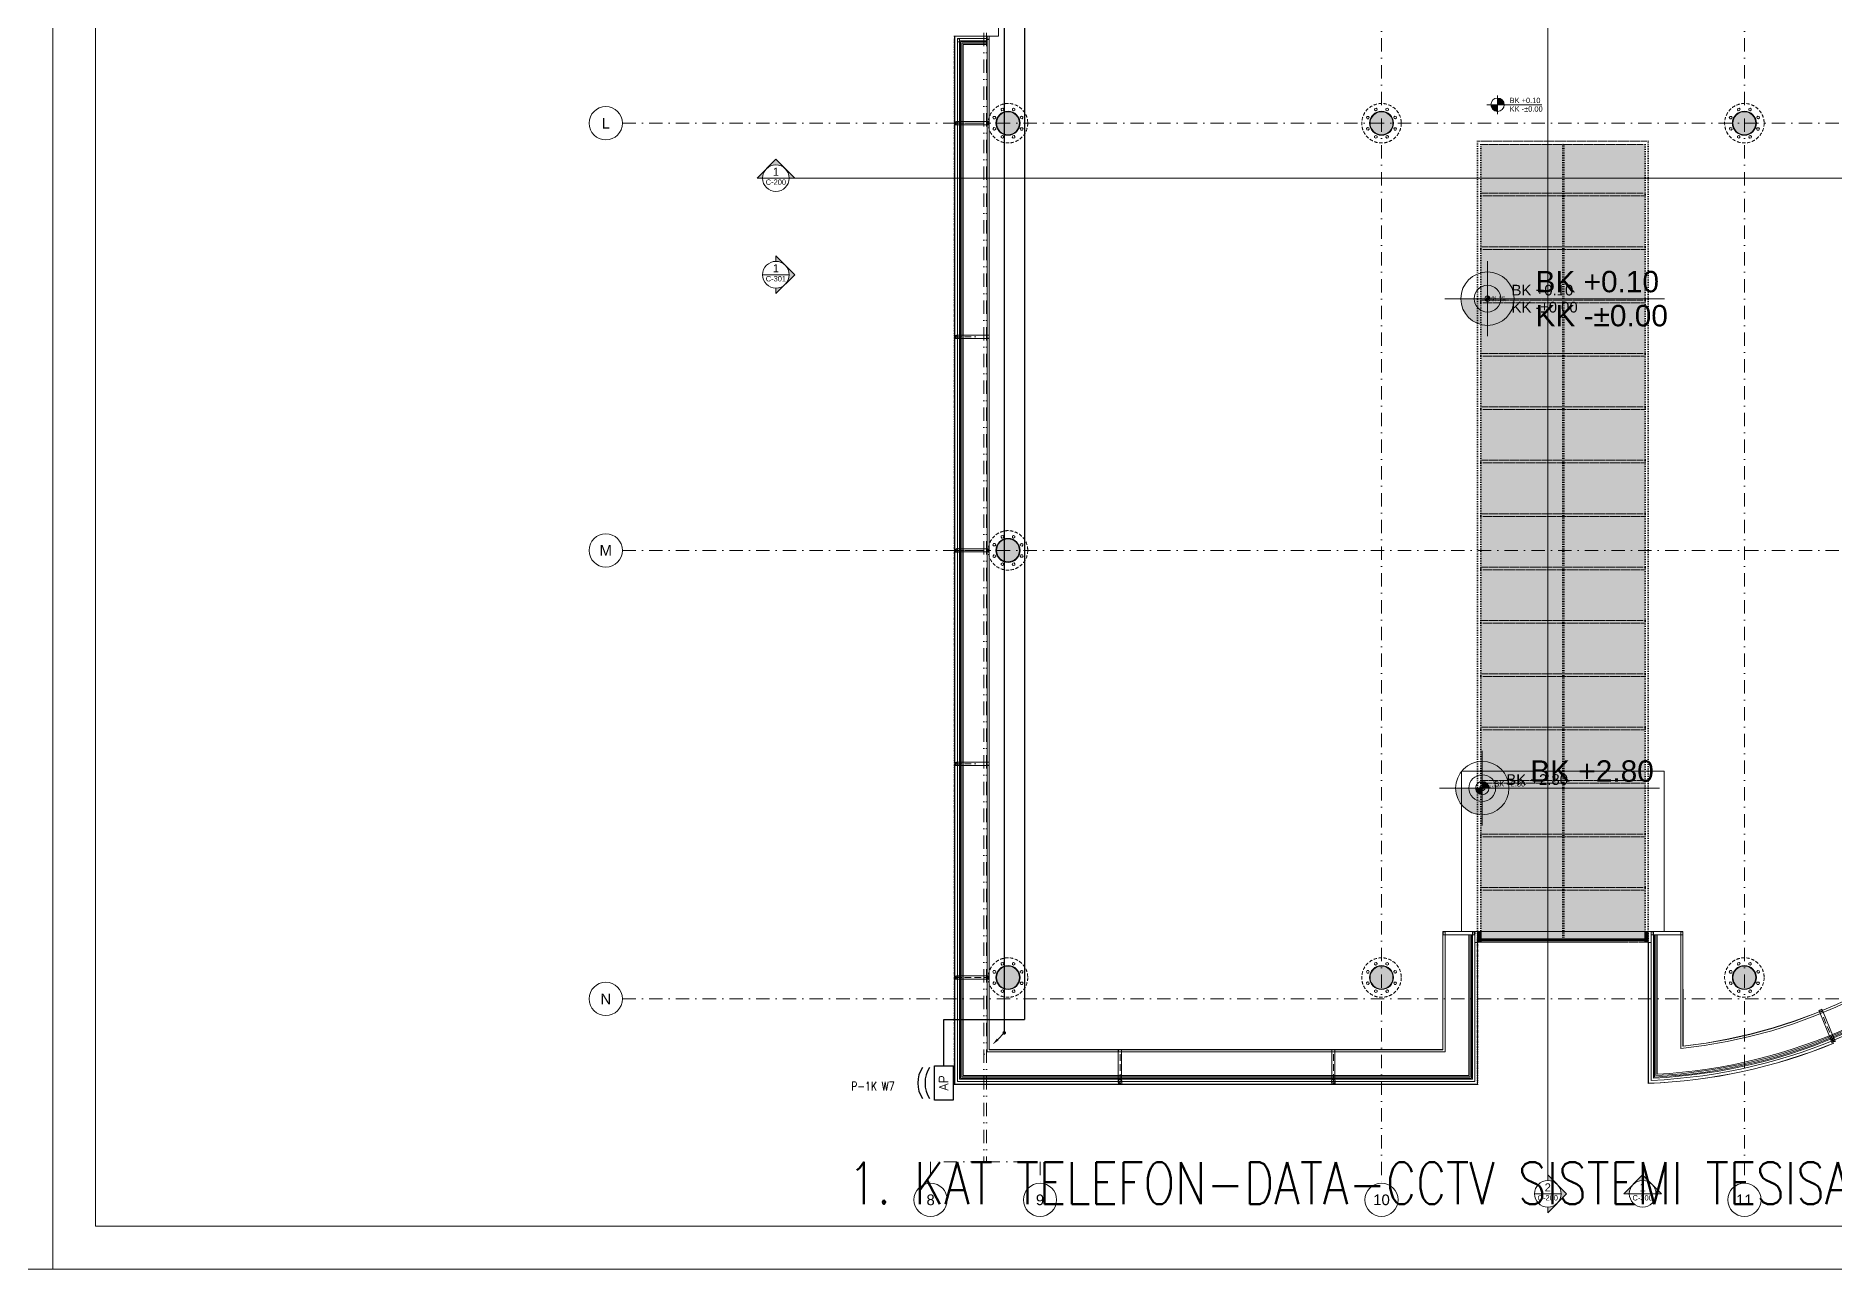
# Model space of a CAD drawing. Extents: x -9059 to 11889, y -1514 to 6575.
# Drawn here: x 5912 to 9282, y 0 to 2309 of the extents above; entities that cross this region are included whole.
import ezdxf
from ezdxf.enums import TextEntityAlignment as Align

# ---------------------------------------------------------------- set-up
doc = ezdxf.new("R2010")
doc.units = 0
doc.header["$LTSCALE"] = 25
doc.header["$MEASUREMENT"] = 0
for name, pattern in [('DASHDOT', [1, 0.5, -0.25, 0, -0.25]), ('DOT2', [0.125, 0, -0.125]), ('HIDDEN', [0.375, 0.25, -0.125])]:
    doc.linetypes.add(name, pattern=pattern)
doc.layers.get('0').update_dxf_attribs({"color": 9, "lineweight": 9})
for name, color, linetype, lineweight in [('03S', 255, 'Continuous', 9), ('06C', 9, 'Continuous', 9), ('06D', 9, 'Continuous', 9), ('09', 9, 'Continuous', 9), ('10', 9, 'Continuous', 9), ('12', 9, 'Continuous', 9), ('14', 9, 'Continuous', 9), ('15', 9, 'Continuous', 9), ('20', 9, 'DOT2', 9), ('21', 9, 'Continuous', 9), ('21 @ 1 (1)', 9, 'Continuous', 9), ('21 @ 10 (1)', 9, 'Continuous', 9), ('21 @ 10 (2)', 9, 'Continuous', 9), ('21 @ 2 (1)', 9, 'Continuous', 9), ('21 @ 20', 9, 'Continuous', 9), ('21 @ 5 (1)', 9, 'Continuous', 9), ('21 @ 5 (2)', 9, 'Continuous', 9), ('24', 9, 'DASHDOT', 9), ('30H-Mimari', 9, 'DOT2', 9), ('33', 9, 'BATTING', 9), ('40A', 9, 'Continuous', 9), ('DATA TAVAN', 160, 'Continuous', 30), ('E-HARİCİ ACCESS POINT (KABLOSUZ ERİŞİM İÇİN)', 4, 'Continuous', 30), ('E-YAZI', 7, 'Continuous', 30), ('E-YUKARIDAN GELEN HAT', 7, 'Continuous', 30)]:
    doc.layers.add(name, color=color, linetype=linetype, lineweight=lineweight)
doc.styles.add('$0$Arial', font='arial.ttf', dxfattribs={"height": 2.5})
doc.styles.add('$1$Arial', font='arial.ttf', dxfattribs={"height": 2.5})
doc.styles.add('Arial', font='arial.ttf', dxfattribs={"height": 2.5})
doc.styles.add('E-YAZI', font='txttw.shx')
doc.linetypes.add('BATTING', pattern='A,0.0001,-0.1,[134,ltypeshp.shx,S=0.1,R=0,X=-0.1,Y=0],-0.2,[134,ltypeshp.shx,S=0.1,R=180,X=0.1,Y=0],-0.1', length=0.4001)

# ---------------------------------------------------------------- blocks, each defined once
blk = doc.blocks.new('p-prs-kolon-02')
h = blk.add_hatch(color=255)
h.dxf.hatch_style = 1
edge = h.paths.add_edge_path()
edge.add_arc((0, 0), 22.5, 0, 360)
for radius in [22.5, 21.5]:
    blk.add_circle((0, 0), radius)
at = {"layer": '20', "linetype": 'HIDDEN'}
for points in [[(-28.2, 10.6), (-26.9, 12.9), (-24.3, 12.9), (-23, 10.6), (-24.3, 8.4), (-26.9, 8.4), (-28.2, 10.6)], [(-12.5, 27.5), (-9.9, 28.1), (-8.1, 26.3), (-8.8, 23.8), (-11.3, 23.1), (-13.1, 25), (-12.5, 27.5)], [(10.6, 28.2), (12.9, 26.9), (12.9, 24.3), (10.6, 23), (8.4, 24.3), (8.4, 26.9), (10.6, 28.2)], [(27.5, 12.5), (28.1, 9.9), (26.3, 8.1), (23.8, 8.8), (23.1, 11.3), (25, 13.1), (27.5, 12.5)], [(-27.5, -12.5), (-28.1, -9.9), (-26.3, -8.1), (-23.8, -8.8), (-23.1, -11.3), (-25, -13.1), (-27.5, -12.5)], [(-10.6, -28.2), (-12.9, -26.9), (-12.9, -24.3), (-10.6, -23), (-8.4, -24.3), (-8.4, -26.9), (-10.6, -28.2)], [(12.5, -27.5), (9.9, -28.1), (8.1, -26.3), (8.8, -23.8), (11.3, -23.1), (13.1, -25), (12.5, -27.5)], [(28.2, -10.6), (26.9, -12.9), (24.3, -12.9), (23, -10.6), (24.3, -8.4), (26.9, -8.4), (28.2, -10.6)]]:
    blk.add_lwpolyline(points, dxfattribs=at)
blk.add_circle((0, 0), 37, dxfattribs=at)
blk = doc.blocks.new('$0$0_aks')
at = {"linetype": 'Continuous'}
blk.add_circle((0, 0), 3.12, dxfattribs=at)
at = {"style": '$1$Arial'}
blk.add_attdef('AKS', text='', height=2.5, dxfattribs=at).set_placement((0, 0), align=Align.MIDDLE_CENTER)
blk = doc.blocks.new('$0$0_exteriorelevation2')
h = blk.add_hatch(color=256)
edge = h.paths.add_edge_path()
edge.add_arc((0, 0), 5, 45, 90)
edge.add_line((0, 5), (0, 7.07))
edge.add_line((0, 7.07), (3.54, 3.54))
edge = h.paths.add_edge_path()
edge.add_line((0, -5), (0, -7.07))
edge.add_line((0, -7.07), (3.54, -3.54))
edge.add_arc((0, 0), 5, 270, 315, ccw=False)
h.paths.add_polyline_path([(3.79, 3.28), (7.07, 0), (3.54, -3.54), (3.77, -3.29), (3.92, -3.11), (4.03, -2.96), (4.19, -2.73), (4.41, -2.36), (4.51, -2.15), (4.59, -1.99), (4.66, -1.81), (4.75, -1.55), (4.83, -1.3), (4.89, -1.03), (4.93, -0.84), (4.97, -0.5), (5, -0.18), (5, 0.07), (4.99, 0.36), (4.96, 0.6), (4.91, 0.94), (4.86, 1.16), (4.82, 1.32), (4.77, 1.51), (4.69, 1.75), (4.58, 2), (4.47, 2.25), (4.36, 2.45), (4.26, 2.62), (4.13, 2.82), (3.97, 3.03), (3.84, 3.2), (3.69, 3.37), (3.55, 3.52)])
for points in [[(0, -7.07), (7.07, 0), (0, 7.07), (0, 5)], [(0, -7.07), (7.07, 0), (0, 7.07), (0, 5)], [(-5, 0), (5, 0)], [(0, -5), (0, -7.07)], [(0, -5), (0, -7.07)]]:
    blk.add_lwpolyline(points)
blk.add_circle((0, 0), 5)
at = {"style": '$0$Arial'}
blk.add_attdef('KESITADI', text='', height=3, dxfattribs=at).set_placement((0, 0), align=Align.BOTTOM_CENTER)
blk.add_attdef('PAFTAADI', text='', height=2, dxfattribs=at).set_placement((0, -0.5), align=Align.TOP_CENTER)
blk = doc.blocks.new('0a_elevationtarget-p')
h = blk.add_hatch(color=256)
h.paths.add_polyline_path([(2.5, 0, 0.414214), (0, 2.5), (0, 0)])
h.paths.add_polyline_path([(0, 0), (-2.5, 0, 0.414214), (0, -2.5)])
blk.add_line((0, -3.5), (0, 3.5))
blk.add_lwpolyline([(16.6, 0), (-4, 0)])
blk.add_circle((0, 0), 2.5)
at = {"layer": '40A'}
blk.add_lwpolyline([(-2.5, 0), (2.5, 0)], dxfattribs=at)
at = {"style": 'Arial'}
blk.add_attdef('BITMISKOT', text='', height=2, dxfattribs=at).set_placement((4.5, 0), align=Align.BOTTOM_LEFT)
blk.add_attdef('KABAKOT', text='', height=2, dxfattribs=at).set_placement((4.5, -0.59), align=Align.TOP_LEFT)
blk = doc.blocks.new('*U1288')
at = {"layer": '21 @ 1 (1)'}
ref = blk.add_blockref('0a_elevationtarget-p', (8622.9, 900.7), dxfattribs=at)
ref.add_attrib('BITMISKOT', 'BK +2.80', dxfattribs={"layer": '0', "height": 2, "style": 'Arial'}).set_placement((8627.4, 900.7), align=Align.BOTTOM_LEFT)
at = {"layer": '21 @ 10 (1)'}
ref = blk.add_blockref('0a_elevationtarget-p', (8622.9, 900.7), dxfattribs=dict(at, xscale=10, yscale=10, zscale=10))
ref.add_attrib('BITMISKOT', 'BK +2.80', dxfattribs={"layer": '0', "height": 20, "style": 'Arial'}).set_placement((8667.9, 900.7), align=Align.BOTTOM_LEFT)
at = {"layer": '21 @ 10 (2)'}
ref = blk.add_blockref('0a_elevationtarget-p', (8622.9, 900.7), dxfattribs=dict(at, xscale=10, yscale=10, zscale=10))
ref.add_attrib('BITMISKOT', 'BK +2.80', dxfattribs={"layer": '0', "height": 20, "style": 'Arial'}).set_placement((8667.9, 900.7), align=Align.BOTTOM_LEFT)
at = {"layer": '21 @ 2 (1)'}
ref = blk.add_blockref('0a_elevationtarget-p', (8622.9, 900.7), dxfattribs=dict(at, xscale=2, yscale=2, zscale=2))
ref.add_attrib('BITMISKOT', 'BK +2.80', dxfattribs={"layer": '0', "height": 4, "style": 'Arial'}).set_placement((8631.9, 900.7), align=Align.BOTTOM_LEFT)
at = {"layer": '21 @ 20'}
ref = blk.add_blockref('0a_elevationtarget-p', (8622.9, 900.7), dxfattribs=dict(at, xscale=20, yscale=20, zscale=20))
ref.add_attrib('BITMISKOT', 'BK +2.80', dxfattribs={"layer": '0', "height": 40, "style": 'Arial'}).set_placement((8712.9, 900.7), align=Align.BOTTOM_LEFT)
at = {"layer": '21 @ 5 (1)'}
ref = blk.add_blockref('0a_elevationtarget-p', (8622.9, 900.7), dxfattribs=dict(at, xscale=5, yscale=5, zscale=5))
ref.add_attrib('BITMISKOT', 'BK +2.80', dxfattribs={"layer": '0', "height": 10, "style": 'Arial'}).set_placement((8645.4, 900.7), align=Align.BOTTOM_LEFT)
at = {"layer": '21 @ 5 (2)'}
ref = blk.add_blockref('0a_elevationtarget-p', (8622.9, 900.7), dxfattribs=dict(at, xscale=5, yscale=5, zscale=5))
ref.add_attrib('BITMISKOT', 'BK +2.80', dxfattribs={"layer": '0', "height": 10, "style": 'Arial'}).set_placement((8645.4, 900.7), align=Align.BOTTOM_LEFT)
blk = doc.blocks.new('p-dog-profil_kapali')
at = {"layer": '03S'}
h = blk.add_hatch(color=256, dxfattribs=at)
h.dxf.hatch_style = 1
h.paths.add_polyline_path([(-3.2, 0), (3.2, 0), (3.2, -13.5), (2.2, -13.5), (2.2, -10.5), (1.5, -10.5), (0.5, -11.5), (0.5, -13.5), (1, -13.5), (1, -14.5), (3, -14.5), (3, -16.5), (1, -16.5), (1, -18.5), (1.8, -18.5), (1.8, -17.5), (3.2, -17.5), (3.2, -20), (-3.2, -20), (-3.2, -17.5), (-1.8, -17.5), (-1.8, -18.5), (-1, -18.5), (-1, -16.5), (-3, -16.5), (-3, -14.5), (-1, -14.5), (-1, -13.5), (-0.5, -13.5), (-0.5, -11.5), (-1.5, -10.5), (-2.3, -10.5), (-2.3, -13.5), (-3.2, -13.5)])
for p in [(3, -15.2), (3, -15.8)]:
    blk.add_point(p)
at = {"layer": '10'}
for points in [[(3.2, -10.5), (-3.2, -10.5), (-3.2, 0), (3.2, 0)], [(3.2, -20), (-3.2, -20), (-3.2, -18.5), (3.2, -18.5)], [(-1, -13.5), (1, -13.5), (1, -18.5), (-1, -18.5)]]:
    blk.add_lwpolyline(points, close=True, dxfattribs=at)
for points in [[(-3.3, -10.5), (-2.3, -10.5), (-2.3, -13.5), (-3.2, -13.5)], [(-3.2, -8), (-3.2, -8), (-1.8, -8), (-1.8, -10.5)], [(-3.2, -10.5), (-3.2, -10.5), (3.2, -10.5)], [(-3.2, -13.5), (-3.2, -10.5)], [(-3.2, -18.5), (-3.2, -17.5), (-1.8, -17.5), (-1.8, -18.5)], [(-1, -14.5), (-1, -14.5), (-3, -14.5), (-3, -16.5), (-1, -16.5)], [(1.8, -10), (-1.8, -10)], [(-0.5, -17.5), (-0.5, -17.5), (-0.5, -11.5), (-1.5, -10.5), (-1.5, -10.5)], [(1, -18.5), (1, -17.5), (-1, -17.5), (-1, -18.5)], [(1.5, -10.5), (1.5, -10.5), (0.5, -11.5), (0.5, -17.5)], [(1, -14.5), (1, -14.5), (3, -14.5), (3, -16.5), (1, -16.5)], [(3.2, -8), (3.2, -8), (1.8, -8), (1.8, -10.5)], [(1.8, -18.5), (1.8, -17.5), (3.2, -17.5), (3.2, -18.5)], [(3.2, -10.5), (2.2, -10.5), (2.2, -13.5), (3.2, -13.5), (3.2, -10.5)]]:
    blk.add_lwpolyline(points, dxfattribs=at)
blk = doc.blocks.new('PR')
at = {"layer": '10'}
blk.add_hatch(color=256, dxfattribs=at).paths.add_polyline_path([(9909.7, 1968.8), (9910.1, 1968.8), (9910.1, 1971.3), (9909.7, 1971.3)])
at = {"layer": '06D'}
for points in [[(9905.6, 1973.4), (9854.3, 1973.4)], [(9905.6, 1967.4), (9854.3, 1967.4)]]:
    blk.add_lwpolyline(points, dxfattribs=at)
at = {"layer": '10'}
for points in [[(9854.3, 1973.4), (9850.3, 1973.4), (9850.3, 1967.4), (9854.3, 1967.4), (9854.3, 1973.4)], [(9854.3, 1973.4), (9850.3, 1973.4), (9850.3, 1967.4), (9854.3, 1967.4), (9854.3, 1973.4)], [(9909.6, 1973.4), (9905.6, 1973.4), (9905.6, 1967.4), (9909.6, 1967.4), (9909.6, 1973.4)], [(9909.6, 1973.4), (9905.6, 1973.4), (9905.6, 1967.4), (9909.6, 1967.4), (9909.6, 1973.4)], [(9907.8, 1967.1), (9909.8, 1967.1), (9909.8, 1973.6), (9911.7, 1973.6)], [(9911.7, 1967.1), (9909.8, 1967.1), (9909.8, 1973.6), (9907.8, 1973.6)], [(9913.9, 1973.3), (9910.2, 1973.3), (9910.2, 1967.4), (9913.9, 1967.4)], [(9913.9, 1967.4), (9910.2, 1967.4), (9910.2, 1973.3), (9913.9, 1973.3)], [(9914.9, 1974.7), (9914.9, 1971.3), (9912.3, 1971.3), (9912.3, 1971.1), (9915.1, 1971.1), (9915.1, 1974.7)], [(9915.1, 1965.8), (9915.1, 1969.7), (9912.3, 1969.7), (9912.3, 1969.5), (9914.9, 1969.5), (9914.9, 1965.8)]]:
    blk.add_lwpolyline(points, dxfattribs=at)
for points in [[(9854.1, 1973.2), (9850.5, 1973.2), (9850.5, 1967.6), (9854.1, 1967.6)], [(9854.1, 1973.2), (9850.5, 1973.2), (9850.5, 1967.6), (9854.1, 1967.6)], [(9909.4, 1973.2), (9905.8, 1973.2), (9905.8, 1967.6), (9909.4, 1967.6)], [(9909.4, 1973.2), (9905.8, 1973.2), (9905.8, 1967.6), (9909.4, 1967.6)], [(9909.7, 1968.8), (9910.1, 1968.8), (9910.1, 1971.3), (9909.7, 1971.3)]]:
    blk.add_lwpolyline(points, close=True, dxfattribs=at)
at = {"layer": '20', "linetype": 'HIDDEN', "ltscale": 2}
blk.add_lwpolyline([(9915.1, 1970.4), (9861.3, 1970.4)], dxfattribs=at)
blk = doc.blocks.new('0_exteriorelevation1')
h = blk.add_hatch(color=256)
h.paths.add_polyline_path([(7.07, 0), (0, 7.07), (-7.07, 0)])
h.paths.add_polyline_path([(5, 0, 1), (-5, 0)], flags=17)
blk.add_lwpolyline([(7.07, 0), (0, 7.07), (-7.07, 0), (7.07, 0)])
blk.add_lwpolyline([(7.07, 0), (0, 7.07), (-7.07, 0), (7.07, 0)])
blk.add_circle((0, 0), 5)
at = {"style": 'Arial'}
blk.add_attdef('KESITADI', text='', height=3, dxfattribs=at).set_placement((0, 0), align=Align.BOTTOM_CENTER)
blk.add_attdef('PAFTAADI', text='', height=2, dxfattribs=at).set_placement((0, -0.5), align=Align.TOP_CENTER)
blk = doc.blocks.new('0_exteriorelevation2')
h = blk.add_hatch(color=256)
edge = h.paths.add_edge_path()
edge.add_arc((0, 0), 5, 45, 90)
edge.add_line((0, 5), (0, 7.07))
edge.add_line((0, 7.07), (3.54, 3.54))
edge = h.paths.add_edge_path()
edge.add_line((0, -5), (0, -7.07))
edge.add_line((0, -7.07), (3.54, -3.54))
edge.add_arc((0, 0), 5, 270, 315, ccw=False)
h.paths.add_polyline_path([(3.79, 3.28), (7.07, 0), (3.54, -3.54), (3.77, -3.29), (3.92, -3.11), (4.03, -2.96), (4.19, -2.73), (4.41, -2.36), (4.51, -2.15), (4.59, -1.99), (4.66, -1.81), (4.75, -1.55), (4.83, -1.3), (4.89, -1.03), (4.93, -0.84), (4.97, -0.5), (5, -0.18), (5, 0.07), (4.99, 0.36), (4.96, 0.6), (4.91, 0.94), (4.86, 1.16), (4.82, 1.32), (4.77, 1.51), (4.69, 1.75), (4.58, 2), (4.47, 2.25), (4.36, 2.45), (4.26, 2.62), (4.13, 2.82), (3.97, 3.03), (3.84, 3.2), (3.69, 3.37), (3.55, 3.52)])
for points in [[(0, -7.07), (7.07, 0), (0, 7.07), (0, 5)], [(0, -7.07), (7.07, 0), (0, 7.07), (0, 5)], [(-5, 0), (5, 0)], [(0, -5), (0, -7.07)], [(0, -5), (0, -7.07)]]:
    blk.add_lwpolyline(points)
blk.add_circle((0, 0), 5)
at = {"style": 'Arial'}
blk.add_attdef('KESITADI', text='', height=3, dxfattribs=at).set_placement((0, 0), align=Align.BOTTOM_CENTER)
blk.add_attdef('PAFTAADI', text='', height=2, dxfattribs=at).set_placement((0, -0.5), align=Align.TOP_CENTER)
blk = doc.blocks.new('*U1290')
at = {"layer": '21 @ 1 (1)'}
blk.add_blockref('0a_elevationtarget-p', (8632.7, 1817.3), dxfattribs=at).add_auto_attribs({'BITMISKOT': 'BK +0.10', 'KABAKOT': 'KK -%%p0.00'})
at = {"layer": '21 @ 10 (1)', "xscale": 10, "yscale": 10, "zscale": 10}
blk.add_blockref('0a_elevationtarget-p', (8632.7, 1817.3), dxfattribs=at).add_auto_attribs({'BITMISKOT': 'BK +0.10', 'KABAKOT': 'KK -%%p0.00'})
at = {"layer": '21 @ 10 (2)', "xscale": 10, "yscale": 10, "zscale": 10}
blk.add_blockref('0a_elevationtarget-p', (8632.7, 1817.3), dxfattribs=at).add_auto_attribs({'BITMISKOT': 'BK +0.10', 'KABAKOT': 'KK -%%p0.00'})
at = {"layer": '21 @ 2 (1)', "xscale": 2, "yscale": 2, "zscale": 2}
blk.add_blockref('0a_elevationtarget-p', (8632.7, 1817.3), dxfattribs=at).add_auto_attribs({'BITMISKOT': 'BK +0.10', 'KABAKOT': 'KK -%%p0.00'})
at = {"layer": '21 @ 20', "xscale": 20, "yscale": 20, "zscale": 20}
blk.add_blockref('0a_elevationtarget-p', (8632.7, 1817.3), dxfattribs=at).add_auto_attribs({'BITMISKOT': 'BK +0.10', 'KABAKOT': 'KK -%%p0.00'})
at = {"layer": '21 @ 5 (1)', "xscale": 5, "yscale": 5, "zscale": 5}
blk.add_blockref('0a_elevationtarget-p', (8651.6, 2180.6), dxfattribs=at).add_auto_attribs({'BITMISKOT': 'BK +0.10', 'KABAKOT': 'KK -%%p0.00'})
at = {"layer": '21 @ 5 (2)', "xscale": 5, "yscale": 5, "zscale": 5}
blk.add_blockref('0a_elevationtarget-p', (8651.6, 2180.6), dxfattribs=at).add_auto_attribs({'BITMISKOT': 'BK +0.10', 'KABAKOT': 'KK -%%p0.00'})
blk = doc.blocks.new('0_buildingsection')
h = blk.add_hatch(color=256)
h.paths.add_polyline_path([(7.07, 0), (0, 7.07), (-7.07, 0)])
h.paths.add_polyline_path([(5, 0, 1), (-5, 0)], flags=16)
for points in [[(7.07, 0), (0, 7.07), (-7.07, 0), (25, 0)], [(7.07, 0), (0, 7.07), (-7.07, 0), (7.07, 0)]]:
    blk.add_lwpolyline(points)
blk.add_circle((0, 0), 5)
at = {"style": 'Arial'}
blk.add_attdef('KESITADI', text='', height=3, dxfattribs=at).set_placement((0, 0), align=Align.BOTTOM_CENTER)
blk.add_attdef('PAFTAADI', text='', height=2, dxfattribs=at).set_placement((0, -0.5), align=Align.TOP_CENTER)
blk = doc.blocks.new('p-cam ısıklık')
at = {"layer": '09'}
h = blk.add_hatch(dxfattribs=at)
h.set_pattern_fill('DOTS', color=256, scale=5)
h.set_pattern_definition([(0, (-3005.0576, -612.123), (3.96875, 7.9375), [0, -7.9375])])
h.paths.add_polyline_path([(-6, 6), (-6, 1494), (-314, 1494), (-314, 6)])
for points in [[(-320, 0), (-320, 1500), (0, 1500), (0, 0)], [(-314, 6), (-314, 1494), (-6, 1494), (-6, 6)], [(-6, 1397.5), (-314, 1397.5), (-314, 1402.5), (-6, 1402.5)], [(-6, 1297.5), (-314, 1297.5), (-314, 1302.5), (-6, 1302.5)], [(-6, 1197.5), (-314, 1197.5), (-314, 1202.5), (-6, 1202.5)], [(-6, 1097.5), (-314, 1097.5), (-314, 1102.5), (-6, 1102.5)], [(-6, 997.5), (-314, 997.5), (-314, 1002.5), (-6, 1002.5)], [(-6, 897.5), (-314, 897.5), (-314, 902.5), (-6, 902.5)], [(-6, 797.5), (-314, 797.5), (-314, 802.5), (-6, 802.5)], [(-6, 697.5), (-314, 697.5), (-314, 702.5), (-6, 702.5)], [(-6, 597.5), (-314, 597.5), (-314, 602.5), (-6, 602.5)], [(-6, 497.5), (-314, 497.5), (-314, 502.5), (-6, 502.5)], [(-6, 397.5), (-314, 397.5), (-314, 402.5), (-6, 402.5)], [(-6, 297.5), (-314, 297.5), (-314, 302.5), (-6, 302.5)], [(-6, 197.5), (-314, 197.5), (-314, 202.5), (-6, 202.5)], [(-6, 97.5), (-314, 97.5), (-314, 102.5), (-6, 102.5)]]:
    blk.add_lwpolyline(points, close=True)
for points in [[(-160.1, 6), (-160.3, 1498.5)], [(-158.1, 6), (-158.3, 1498.5)]]:
    blk.add_lwpolyline(points)
blk = doc.blocks.new('E-HARİCİ ACCESS POINT')
at = {"layer": 'E-HARİCİ ACCESS POINT (KABLOSUZ ERİŞİM İÇİN)', "ltscale": 2}
blk.add_lwpolyline([(35, 32.3), (35, -32.3), (0, -32.3), (0, 32.3)], close=True, dxfattribs=at)
at = {"layer": 'E-HARİCİ ACCESS POINT (KABLOSUZ ERİŞİM İÇİN)'}
for centre in [(-1.3, 0), (12.3, 0)]:
    blk.add_arc(centre, 53.8, 327.1828, 32.8172, dxfattribs=at)
at = {"layer": 'E-HARİCİ ACCESS POINT (KABLOSUZ ERİŞİM İÇİN)', "style": 'E-YAZI'}
blk.add_text('AP', height=17.28, rotation=270, dxfattribs=at).set_placement((9, 14.2))

msp = doc.modelspace()

# ---------------------------------------------------------------- hatches: boundary and pattern name
at = {"layer": '10'}
for points in [[(7639.46, 2144.27), (7639.01, 2144.27), (7639.01, 2146.79), (7639.46, 2146.79)], [(7639.46, 1744.27), (7639.01, 1744.27), (7639.01, 1746.79), (7639.46, 1746.79)], [(7639.46, 1346.79), (7639.01, 1346.79), (7639.01, 1344.27), (7639.46, 1344.27)], [(7639.46, 947.13), (7639.01, 947.13), (7639.01, 944.62), (7639.46, 944.62)], [(8608.84, 630.52), (8609.29, 630.52), (8609.29, 628.01), (8608.84, 628.01)], [(8933.85, 630.52), (8933.4, 630.52), (8933.4, 628.01), (8933.85, 628.01)], [(7639.46, 546.79), (7639.01, 546.79), (7639.01, 544.27), (7639.46, 544.27)], [(7945.41, 351.28), (7945.41, 350.82), (7942.9, 350.82), (7942.9, 351.28)], [(8345.41, 351.28), (8345.41, 350.82), (8342.9, 350.82), (8342.9, 351.28)]]:
    msp.add_hatch(color=256, dxfattribs=at).paths.add_polyline_path(points)

# ---------------------------------------------------------------- linework, layer by layer
msp.add_line((8934.06, 631.92), (8934.06, 632.12))
at = {"layer": '06C'}
msp.add_lwpolyline([(8927.56, 632.12), (8620.06, 632.12)], dxfattribs=at)
at = {"layer": '06D'}
for p, q in [((8933.87, 625.92), (8934.05, 625.92)), ((8994.85, 625.92), (8943.47, 625.92))]:
    msp.add_line(p, q, dxfattribs=at)
for points in [[(7639.47, 2142.87), (7639.47, 2304.37), (7694.86, 2304.37)], [(7643.26, 413.17), (7643.47, 2300.37), (7694.86, 2300.37)], [(7694.86, 2302.82), (7694.86, 406.67), (8553.59, 406.67), (8553.59, 625.92)], [(7698.86, 2149.95), (7698.86, 2309.12)], [(7698.86, 351.29), (7639.47, 351.29), (7639.47, 2148.87), (7694.86, 2148.87)], [(7643.47, 2148.87), (7694.86, 2148.87)], [(7643.47, 2142.87), (7694.86, 2142.87)], [(7698.86, 1778.93), (7698.86, 2148.87)], [(7698.86, 1305.52), (7698.86, 1778.93)], [(7643.47, 1748.87), (7694.86, 1748.87)], [(7643.47, 1742.87), (7694.86, 1742.87)], [(7643.47, 1348.87), (7694.86, 1348.87)], [(7643.47, 1342.87), (7694.86, 1342.87)], [(7643.47, 949.22), (7694.86, 949.22)], [(7643.47, 943.22), (7694.86, 943.22)], [(8964.06, 632.12), (8964.06, 932.12), (8584.06, 932.12), (8584.06, 632.12)], [(8608.64, 625.92), (8608.64, 351.29), (7639.47, 351.29), (7639.47, 409.17)], [(8608.83, 631.92), (8553.59, 631.92)], [(8604.83, 625.92), (8553.59, 625.92)], [(8608.83, 625.92), (8608.64, 625.92)], [(7643.47, 548.87), (7694.86, 548.87)], [(7643.47, 542.87), (7694.86, 542.87)], [(7939.73, 410.67), (7698.86, 410.67)], [(8166.2, 410.67), (7940.81, 410.67)], [(7940.81, 355.29), (7940.81, 406.67)], [(7946.81, 355.29), (7946.81, 406.67)], [(8520.61, 410.67), (8166.2, 410.67)], [(8340.81, 355.29), (8340.81, 406.67)], [(8346.81, 355.29), (8346.81, 406.67)]]:
    msp.add_lwpolyline(points, dxfattribs=at)
for points in [[(8939.47, 625.92), (8939.56, 353.25, 0.3865428), (9908.65, 1314.28)], [(8943.47, 625.92), (8943.55, 357.44, 0.3853043), (9904.64, 1314.3)], [(8994.85, 631.92), (8994.92, 412.85, 0.3688386), (9853.26, 1315.64, 0.3688386)]]:
    msp.add_lwpolyline(points, format="xyb", dxfattribs=at)
at = {"layer": '10', "linetype": 'Continuous'}
for p, q in [((7698.86, 2302.82), (7698.86, 410.67)), ((8934.06, 631.92), (8994.85, 631.92)), ((8939.47, 611.55), (8934.06, 611.55)), ((8939.47, 611.35), (8934.26, 611.35))]:
    msp.add_line(p, q, dxfattribs=at)
at = {"layer": '10'}
for p, q in [((7699.06, 2302.62), (7699.06, 410.87)), ((8933.85, 630.52), (8933.4, 630.52)), ((8933.4, 630.52), (8933.4, 628.01)), ((8933.4, 628.01), (8933.85, 628.01)), ((8933.85, 628.01), (8933.85, 630.52)), ((8934.06, 632.12), (8999.06, 632.12)), ((8934.06, 631.92), (8934.06, 625.92)), ((8943.47, 631.92), (8939.47, 631.92)), ((8943.27, 631.72), (8939.67, 631.72)), ((8939.67, 631.72), (8939.67, 626.12)), ((8939.67, 626.12), (8943.27, 626.12)), ((8943.27, 626.12), (8943.27, 631.72)), ((8998.85, 631.92), (8994.85, 631.92)), ((8994.85, 631.92), (8994.85, 625.92)), ((8994.85, 625.92), (8998.85, 625.92)), ((8998.65, 631.72), (8995.05, 631.72)), ((8995.05, 631.72), (8995.05, 626.12)), ((8995.05, 626.12), (8998.65, 626.12)), ((8998.65, 626.12), (8998.65, 631.72)), ((8998.85, 625.92), (8998.85, 631.92))]:
    msp.add_line(p, q, dxfattribs=at)
for points in [[(7636.81, 2146.48), (7634.26, 2146.48), (7634.26, 2155.93), (7634.26, 2308.92), (7694.06, 2308.92), (7694.06, 2309.12), (7634.06, 2309.12), (7634.06, 2155.93), (7634.06, 2146.28), (7636.81, 2146.28)], [(7639.67, 2304.17), (7643.27, 2304.17), (7643.27, 2298.57), (7639.67, 2298.57)], [(7695.06, 2308.92), (7698.66, 2308.92), (7698.66, 2303.02), (7695.06, 2303.02)], [(7636.81, 1746.48), (7634.26, 1746.48), (7634.26, 1755.93), (7634.26, 2144.66), (7636.81, 2144.66), (7636.81, 2144.86), (7634.06, 2144.86), (7634.06, 1755.93), (7634.06, 1746.28), (7636.81, 1746.28)], [(7639.46, 2144.27), (7639.01, 2144.27), (7639.01, 2146.79), (7639.46, 2146.79)], [(7639.67, 2148.67), (7643.27, 2148.67), (7643.27, 2143.07), (7639.67, 2143.07)], [(7639.67, 2148.67), (7643.27, 2148.67), (7643.27, 2143.07), (7639.67, 2143.07)], [(7695.06, 2148.67), (7698.66, 2148.67), (7698.66, 2143.07), (7695.06, 2143.07)], [(7695.06, 2148.67), (7698.66, 2148.67), (7698.66, 2143.07), (7695.06, 2143.07)], [(7636.81, 1347.13), (7634.26, 1347.13), (7634.26, 1292.93), (7634.26, 1744.66), (7636.81, 1744.66), (7636.81, 1744.86), (7634.06, 1744.86), (7634.06, 1292.93), (7634.06, 1346.93), (7636.81, 1346.93)], [(7639.46, 1744.27), (7639.01, 1744.27), (7639.01, 1746.79), (7639.46, 1746.79)], [(7639.67, 1748.67), (7643.27, 1748.67), (7643.27, 1743.07), (7639.67, 1743.07)], [(7695.06, 1748.67), (7698.66, 1748.67), (7698.66, 1743.07), (7695.06, 1743.07)], [(7639.67, 1348.67), (7643.27, 1348.67), (7643.27, 1343.07), (7639.67, 1343.07)], [(7695.06, 1348.67), (7698.66, 1348.67), (7698.66, 1343.07), (7695.06, 1343.07)], [(7636.81, 947.48), (7634.26, 947.48), (7634.26, 947.48), (7634.26, 1344.58), (7636.81, 1344.58), (7636.81, 1344.78), (7634.06, 1344.78), (7634.06, 947.28), (7634.06, 947.28), (7636.81, 947.28)], [(7639.46, 1346.79), (7639.01, 1346.79), (7639.01, 1344.27), (7639.46, 1344.27)], [(7636.81, 546.48), (7634.26, 546.48), (7634.26, 546.5), (7634.26, 944.92), (7636.81, 944.92), (7636.81, 945.12), (7634.06, 945.12), (7634.06, 546.5), (7634.06, 546.28), (7636.81, 546.28)], [(7639.46, 947.13), (7639.01, 947.13), (7639.01, 944.62), (7639.46, 944.62)], [(7639.67, 949.02), (7643.27, 949.02), (7643.27, 943.42), (7639.67, 943.42)], [(7695.06, 949.02), (7698.66, 949.02), (7698.66, 943.42), (7695.06, 943.42)], [(8553.39, 626.12), (8549.79, 626.12), (8549.79, 631.72), (8553.39, 631.72)], [(8608.63, 626.12), (8605.03, 626.12), (8605.03, 631.72), (8608.63, 631.72)], [(8608.84, 630.52), (8609.29, 630.52), (8609.29, 628.01), (8608.84, 628.01)], [(7639.46, 546.79), (7639.01, 546.79), (7639.01, 544.27), (7639.46, 544.27)], [(7639.67, 548.67), (7643.27, 548.67), (7643.27, 543.07), (7639.67, 543.07)], [(7695.06, 548.67), (7698.66, 548.67), (7698.66, 543.07), (7695.06, 543.07)], [(7941.01, 406.87), (7941.01, 410.47), (7946.61, 410.47), (7946.61, 406.87)], [(7941.01, 406.87), (7941.01, 410.47), (7946.61, 410.47), (7946.61, 406.87)], [(8341.01, 406.87), (8341.01, 410.47), (8346.61, 410.47), (8346.61, 406.87)], [(7943.2, 348.63), (7943.2, 346.07), (7943.2, 346.07), (7634.26, 346.07), (7634.26, 346.07), (7634.06, 346.07), (7634.06, 345.87), (7943.4, 345.87), (7943.4, 345.87), (7943.4, 348.63)], [(7941.01, 351.49), (7941.01, 355.09), (7946.61, 355.09), (7946.61, 351.49)], [(7941.01, 351.49), (7941.01, 355.09), (7946.61, 355.09), (7946.61, 351.49)], [(7945.41, 351.28), (7945.41, 350.82), (7942.9, 350.82), (7942.9, 351.28)], [(8343.2, 348.63), (8343.2, 346.07), (8333.75, 346.07), (7945.02, 346.07), (7945.02, 348.63), (7944.82, 348.63), (7944.82, 345.87), (8333.75, 345.87), (8343.4, 345.87), (8343.4, 348.63)], [(8341.01, 351.49), (8341.01, 355.09), (8346.61, 355.09), (8346.61, 351.49)], [(8345.41, 351.28), (8345.41, 350.82), (8342.9, 350.82), (8342.9, 351.28)]]:
    msp.add_lwpolyline(points, close=True, dxfattribs=at)
for points in [[(7639.47, 2304.37), (7643.47, 2304.37), (7643.47, 2298.37), (7639.47, 2298.37), (7639.47, 2304.37)], [(7694.86, 2309.12), (7698.86, 2309.12), (7698.86, 2302.82), (7694.86, 2302.82), (7694.86, 2309.12)], [(7635.23, 2148.46), (7638.9, 2148.46), (7638.9, 2142.6), (7635.23, 2142.6)], [(7635.23, 2142.6), (7638.9, 2142.6), (7638.9, 2148.46), (7635.23, 2148.46)], [(7641.3, 2142.6), (7639.36, 2142.6), (7639.36, 2149.15), (7637.46, 2149.15)], [(7637.46, 2142.6), (7639.36, 2142.6), (7639.36, 2149.15), (7641.3, 2149.15)], [(7639.47, 2148.87), (7643.47, 2148.87), (7643.47, 2142.87), (7639.47, 2142.87), (7639.47, 2148.87)], [(7639.47, 2148.87), (7643.47, 2148.87), (7643.47, 2142.87), (7639.47, 2142.87), (7639.47, 2148.87)], [(7694.86, 2148.87), (7698.86, 2148.87), (7698.86, 2142.87), (7694.86, 2142.87), (7694.86, 2148.87)], [(7694.86, 2148.87), (7698.86, 2148.87), (7698.86, 2142.87), (7694.86, 2142.87), (7694.86, 2148.87)], [(7635.23, 1748.46), (7638.9, 1748.46), (7638.9, 1742.6), (7635.23, 1742.6)], [(7635.23, 1742.6), (7638.9, 1742.6), (7638.9, 1748.46), (7635.23, 1748.46)], [(7641.3, 1742.6), (7639.36, 1742.6), (7639.36, 1749.15), (7637.46, 1749.15)], [(7637.46, 1742.6), (7639.36, 1742.6), (7639.36, 1749.15), (7641.3, 1749.15)], [(7639.47, 1748.87), (7643.47, 1748.87), (7643.47, 1742.87), (7639.47, 1742.87), (7639.47, 1748.87)], [(7694.86, 1748.87), (7698.86, 1748.87), (7698.86, 1742.87), (7694.86, 1742.87), (7694.86, 1748.87)], [(7635.23, 1342.6), (7638.9, 1342.6), (7638.9, 1348.46), (7635.23, 1348.46)], [(7635.23, 1348.46), (7638.9, 1348.46), (7638.9, 1342.6), (7635.23, 1342.6)], [(7641.3, 1342.6), (7639.36, 1342.6), (7639.36, 1349.15), (7637.46, 1349.15)], [(7637.46, 1342.6), (7639.36, 1342.6), (7639.36, 1349.15), (7641.3, 1349.15)], [(7639.47, 1348.87), (7643.47, 1348.87), (7643.47, 1342.87), (7639.47, 1342.87), (7639.47, 1348.87)], [(7694.86, 1348.87), (7698.86, 1348.87), (7698.86, 1342.87), (7694.86, 1342.87), (7694.86, 1348.87)], [(7635.23, 942.94), (7638.9, 942.94), (7638.9, 948.8), (7635.23, 948.8)], [(7635.23, 948.8), (7638.9, 948.8), (7638.9, 942.94), (7635.23, 942.94)], [(7641.3, 942.94), (7639.36, 942.94), (7639.36, 949.49), (7637.46, 949.49)], [(7637.46, 942.94), (7639.36, 942.94), (7639.36, 949.49), (7641.3, 949.49)], [(7639.47, 949.22), (7643.47, 949.22), (7643.47, 943.22), (7639.47, 943.22), (7639.47, 949.22)], [(7694.86, 949.22), (7698.86, 949.22), (7698.86, 943.22), (7694.86, 943.22), (7694.86, 949.22)], [(8614.06, 632.12), (8549.06, 632.12), (8549.06, 410.87)], [(8549.26, 410.67), (8549.26, 631.92), (8614.06, 631.92)], [(8553.59, 625.92), (8549.59, 625.92), (8549.59, 631.92), (8553.59, 631.92), (8553.59, 625.92)], [(8573.47, 346.07), (8613.86, 346.07), (8613.86, 364.77), (8613.86, 611.35), (8608.64, 611.35), (8608.64, 611.55), (8614.06, 611.55), (8614.06, 364.77), (8614.06, 345.87), (8573.27, 345.87)], [(8608.83, 625.92), (8604.83, 625.92), (8604.83, 631.92), (8608.83, 631.92), (8608.83, 625.92)], [(8943.47, 631.92), (8943.47, 625.92), (8939.47, 625.92), (8939.47, 631.92)], [(7674.65, 346.07), (7634.26, 346.07), (7634.26, 364.77), (7634.26, 544.85), (7636.81, 544.85), (7636.81, 545.05), (7634.06, 545.05), (7634.06, 364.77), (7634.06, 345.87), (7674.85, 345.87)], [(7635.23, 542.6), (7638.9, 542.6), (7638.9, 548.46), (7635.23, 548.46)], [(7635.23, 548.46), (7638.9, 548.46), (7638.9, 542.6), (7635.23, 542.6)], [(7641.3, 542.6), (7639.36, 542.6), (7639.36, 549.15), (7637.46, 549.15)], [(7637.46, 542.6), (7639.36, 542.6), (7639.36, 549.15), (7641.3, 549.15)], [(7639.47, 548.87), (7643.47, 548.87), (7643.47, 542.87), (7639.47, 542.87), (7639.47, 548.87)], [(7694.86, 548.87), (7698.86, 548.87), (7698.86, 542.87), (7694.86, 542.87), (7694.86, 548.87)], [(8549.26, 410.67), (7698.86, 410.67)], [(7699.06, 410.87), (8549.06, 410.87)], [(7940.81, 406.67), (7940.81, 410.67), (7946.81, 410.67), (7946.81, 406.67), (7940.81, 406.67)], [(7940.81, 406.67), (7940.81, 410.67), (7946.81, 410.67), (7946.81, 406.67), (7940.81, 406.67)], [(8340.81, 406.67), (8340.81, 410.67), (8346.81, 410.67), (8346.81, 406.67), (8340.81, 406.67)], [(7947.08, 353.11), (7947.08, 351.18), (7940.53, 351.18), (7940.53, 349.27)], [(7947.08, 349.27), (7947.08, 351.18), (7940.53, 351.18), (7940.53, 353.11)], [(7940.81, 351.29), (7940.81, 355.29), (7946.81, 355.29), (7946.81, 351.29), (7940.81, 351.29)], [(7940.81, 351.29), (7940.81, 355.29), (7946.81, 355.29), (7946.81, 351.29), (7940.81, 351.29)], [(7941.22, 347.05), (7941.22, 350.71), (7947.08, 350.71), (7947.08, 347.05)], [(7947.08, 347.05), (7947.08, 350.71), (7941.22, 350.71), (7941.22, 347.05)], [(8347.08, 353.11), (8347.08, 351.18), (8340.53, 351.18), (8340.53, 349.27)], [(8347.08, 349.27), (8347.08, 351.18), (8340.53, 351.18), (8340.53, 353.11)], [(8340.81, 351.29), (8340.81, 355.29), (8346.81, 355.29), (8346.81, 351.29), (8340.81, 351.29)], [(8341.22, 347.05), (8341.22, 350.71), (8347.08, 350.71), (8347.08, 347.05)], [(8347.08, 347.05), (8347.08, 350.71), (8341.22, 350.71), (8341.22, 347.05)], [(8573.47, 346.07), (8533.2, 346.07), (8345.02, 346.07), (8345.02, 348.63), (8344.82, 348.63), (8344.82, 345.87), (8533.2, 345.87), (8573.67, 345.87)]]:
    msp.add_lwpolyline(points, dxfattribs=at)
at = {"layer": '10', "linetype": 'Continuous'}
for points in [[(8998.85, 631.92), (8998.92, 417.3, 0.3675194), (9849.26, 1315.86)], [(8934.06, 611.55), (8934.06, 347.61, 0.0878001), (9281.51, 422.77, 0.0878001)], [(8934.26, 611.35), (8934.26, 347.81, 0.0877488), (9281.43, 422.95, 0.0877488)]]:
    msp.add_lwpolyline(points, format="xyb", dxfattribs=at)
at = {"layer": '10'}
msp.add_lwpolyline([(8999.06, 632.12), (8999.12, 417.52, 0.3674516), (9849.06, 1315.86)], format="xyb", dxfattribs=at)
at = {"layer": '12'}
for points in [[(7946.87, 355.29), (7643.32, 355.29), (7643.32, 2300.37), (7694.12, 2300.37)], [(7946.87, 357.29), (7645.32, 357.29), (7645.32, 2298.37), (7694.12, 2298.37)], [(8602.83, 625.92), (8602.86, 357.29), (7946.81, 357.29), (7946.81, 357.29)], [(8604.83, 625.92), (8604.86, 355.29), (7946.81, 355.29)]]:
    msp.add_lwpolyline(points, dxfattribs=at)
for points in [[(8943.47, 625.92), (8943.55, 357.44, 0.3853043), (9904.64, 1314.3), (9904.64, 2301.89), (9853.26, 2301.89)], [(8945.47, 625.92), (8945.55, 359.54, 0.3846926), (9902.64, 1314.36), (9902.64, 2299.89), (9853.26, 2299.89)]]:
    msp.add_lwpolyline(points, format="xyb", dxfattribs=at)
at = {"layer": '14'}
for points in [[(7716.06, 2565.87), (7716.06, 2309.12), (7694.06, 2309.12), (7694.06, 2311.12)], [(7946.87, 362.29), (7650.32, 362.29), (7650.32, 2293.37), (7694.12, 2293.37)], [(8604.83, 625.92), (8604.86, 355.29), (7946.81, 355.29), (7946.81, 406.67)], [(8597.83, 625.92), (8597.86, 362.29), (7946.81, 362.29)], [(7946.81, 355.29), (7643.26, 355.29), (7643.26, 413.17)]]:
    msp.add_lwpolyline(points, dxfattribs=at)
msp.add_lwpolyline([(8950.47, 625.93), (8950.55, 364.81, 0.3831537), (9897.64, 1314.49), (9897.64, 2294.89), (9853.26, 2294.89)], format="xyb", dxfattribs=at)
at = {"layer": '15'}
for points in [[(8929.81, 618.62), (8617.81, 618.62)], [(8929.81, 618.12), (8617.81, 618.12)], [(8929.45, 617.62), (8617.81, 617.62)], [(8929.45, 615.62), (8617.81, 615.62)], [(8929.81, 615.12), (8617.81, 615.12)], [(8929.81, 614.62), (8617.81, 614.62)]]:
    msp.add_lwpolyline(points, dxfattribs=at)
at = {"layer": '20', "linetype": 'HIDDEN', "ltscale": 2}
for p, q in [((7944.06, 402.17), (7944.06, 346.29)), ((8344.06, 402.17), (8344.06, 346.09))]:
    msp.add_line(p, q, dxfattribs=at)
at = {"layer": '20'}
for points in [[(7943.4, 345.87), (7634.06, 345.87), (7634.06, 2309.12), (7674.06, 2309.12)], [(8614.06, 617.39), (8614.06, 345.87), (7944.82, 345.87)]]:
    msp.add_lwpolyline(points, dxfattribs=at)
at = {"layer": '20', "ltscale": 3}
msp.add_lwpolyline([(8614.06, 605.62), (8614.06, 345.87), (7634.06, 345.87), (7634.06, 2308.92), (7674.06, 2308.92)], dxfattribs=at)
at = {"layer": '20', "linetype": 'HIDDEN', "ltscale": 2}
for points in [[(7634.06, 2145.87), (7674.06, 2145.87)], [(7634.06, 1745.87), (7674.06, 1745.87)], [(7634.06, 1345.87), (7674.06, 1345.87)], [(7634.06, 945.87), (7674.06, 945.87)], [(7634.06, 545.87), (7697.88, 545.87)]]:
    msp.add_lwpolyline(points, dxfattribs=at)
at = {"layer": '21'}
for points in [[(8745.67, 165.86), (8745.67, 2447.69), (8640.28, 2447.69), (8640.28, 4020.46)], [(7263.7, 2043.03), (10282.45, 2043.03)]]:
    msp.add_lwpolyline(points, dxfattribs=at)
at = {"layer": '24', "ltscale": 2}
for points in [[(7589.06, 4008.37), (7589.06, 3968.37), (7689.06, 3968.37), (7689.06, 200.84)], [(7794.06, 4008.37), (7794.06, 3968.37), (7694.06, 3968.37), (7694.06, 200.84)], [(8434.06, 4008.37), (8434.06, 4008.37), (8434.06, 160.84)], [(9114.06, 4008.37), (9114.06, 160.84)], [(7011.53, 2145.87), (10534.06, 2145.87)], [(7011.53, 1345.87), (10534.06, 1345.87)], [(7011.53, 505.87), (10534.06, 505.87)], [(7689.06, 200.84), (7589.06, 200.84), (7589.06, 160.84)], [(7694.06, 200.84), (7794.06, 200.84), (7794.06, 160.84)]]:
    msp.add_lwpolyline(points, dxfattribs=at)
at = {"layer": '30H-Mimari'}
msp.add_lwpolyline([(8618.97, 612.12), (8618.97, 612.12), (8894.06, 612.12)], dxfattribs=at)
at = {"layer": '33', "ltscale": 0.25}
for points in [[(7946.87, 359.79), (7647.82, 359.79), (7647.82, 2295.87), (7694.12, 2295.87)], [(8600.33, 625.92), (8600.36, 359.79), (7946.81, 359.79)], [(7690.36, 402.17), (7689.06, 402.17)]]:
    msp.add_lwpolyline(points, dxfattribs=at)
msp.add_lwpolyline([(8947.97, 625.92), (8948.05, 362.17, 0.3839249), (9900.14, 1314.42), (9900.14, 2297.39), (9853.26, 2297.39)], format="xyb", dxfattribs=at)
at = {"layer": '40A'}
for points in [[(5944, 4205), (-1, 4205), (-1, 0), (5944, 0)], [(11889, 4205), (5944, 4205), (5944, 0), (11889, 0)], [(11349.06, 80), (6024, 80), (6024, 4125), (11349.06, 4125)]]:
    msp.add_lwpolyline(points, close=True, dxfattribs=at)
at = {"layer": 'DATA TAVAN'}
for p, q in [((7765.23, 3669.43), (7765.23, 467.52)), ((7727.07, 2525.17), (7727.07, 442.3)), ((7613.58, 380.7), (7613.58, 467.52)), ((7613.58, 467.52), (7765.23, 467.52))]:
    msp.add_line(p, q, dxfattribs=at)
at = {"layer": 'E-YUKARIDAN GELEN HAT', "color": 3, "linetype": 'Continuous'}
msp.add_line((7714.7, 429.95), (7727.07, 442.3), dxfattribs=at)
at = {"layer": 'E-YUKARIDAN GELEN HAT', "color": 4, "linetype": 'Continuous', "const_width": 3.38}
msp.add_lwpolyline([(7725.38, 442.3, 1), (7728.75, 442.3, 1)], format="xyb", close=True, dxfattribs=at)
at = {"layer": 'E-YUKARIDAN GELEN HAT', "color": 3, "linetype": 'Continuous'}
msp.add_solid([(7716.29, 428.36), (7713.11, 431.54), (7705.15, 420.4)], dxfattribs=at)

# ---------------------------------------------------------------- block references
at = {"extrusion": (0, 0, -1), "zscale": -1}
for p in [(-8617.31, 632.12), (-8930.81, 632.12)]:
    msp.add_blockref('p-dog-profil_kapali', p, dxfattribs=at)
at = {"rotation": 292.2786713041889}
msp.add_blockref('PR', (3698.97, 8853.25), dxfattribs=at)
at = {"layer": '10'}
for p in [(7734.06, 2145.87), (8434.06, 2145.87), (9114.06, 2145.87), (7734.06, 1345.87), (7734.06, 545.87), (8434.06, 545.87), (9114.06, 545.87)]:
    msp.add_blockref('p-prs-kolon-02', p, dxfattribs=at)
at = {"layer": '20'}
msp.add_blockref('p-cam ısıklık', (8934.06, 612.12), dxfattribs=at)
at = {"layer": '21', "color": 6}
for name in ['*U1290', '*U1288']:
    msp.add_blockref(name, (0, 0), dxfattribs=at)
at = {"layer": '21', "xscale": 5, "yscale": 5, "zscale": 5}
for name, p, values in [('0_buildingsection', (7299.06, 2043.03), {'KESITADI': '1', 'PAFTAADI': 'C-200'}), ('0_exteriorelevation2', (7299.06, 1862.12), {'KESITADI': '1', 'PAFTAADI': 'C-301'}), ('$0$0_exteriorelevation2', (8745.67, 140.86), {'KESITADI': '2', 'PAFTAADI': 'C-200'}), ('0_exteriorelevation1', (8923.44, 140.86), {'KESITADI': '1', 'PAFTAADI': 'C-300'})]:
    msp.add_blockref(name, p, dxfattribs=at).add_auto_attribs(values)
at = {"layer": '24'}
ref = msp.add_blockref('$0$0_aks', (6980.28, 2145.87), dxfattribs=dict(at, xscale=10, yscale=10, zscale=10))
ref.add_attrib('AKS', 'L', dxfattribs={"layer": '0', "height": 20, "style": '$1$Arial'}).set_placement((6980.28, 2145.87), align=Align.MIDDLE_CENTER)
ref = msp.add_blockref('$0$0_aks', (6980.28, 1345.87), dxfattribs=dict(at, xscale=10, yscale=10, zscale=10))
ref.add_attrib('AKS', 'M', dxfattribs={"layer": '0', "height": 20, "style": '$1$Arial'}).set_placement((6980.28, 1345.87), align=Align.MIDDLE_CENTER)
ref = msp.add_blockref('$0$0_aks', (6980.28, 505.87), dxfattribs=dict(at, xscale=10, yscale=10, zscale=10))
ref.add_attrib('AKS', 'N', dxfattribs={"layer": '0', "height": 20, "style": '$1$Arial'}).set_placement((6980.28, 505.87), align=Align.MIDDLE_CENTER)
ref = msp.add_blockref('$0$0_aks', (7589.06, 129.59), dxfattribs=dict(at, xscale=10, yscale=10, zscale=10))
ref.add_attrib('AKS', '8', dxfattribs={"layer": '0', "height": 20, "style": '$1$Arial'}).set_placement((7589.06, 129.59), align=Align.MIDDLE_CENTER)
ref = msp.add_blockref('$0$0_aks', (7794.06, 129.59), dxfattribs=dict(at, xscale=10, yscale=10, zscale=10))
ref.add_attrib('AKS', '9', dxfattribs={"layer": '0', "height": 20, "style": '$1$Arial'}).set_placement((7794.06, 129.59), align=Align.MIDDLE_CENTER)
ref = msp.add_blockref('$0$0_aks', (8434.06, 129.59), dxfattribs=dict(at, xscale=10, yscale=10, zscale=10))
ref.add_attrib('AKS', '10', dxfattribs={"layer": '0', "height": 20, "style": '$1$Arial'}).set_placement((8434.06, 129.59), align=Align.MIDDLE_CENTER)
ref = msp.add_blockref('$0$0_aks', (9114.06, 129.59), dxfattribs=dict(at, xscale=10, yscale=10, zscale=10))
ref.add_attrib('AKS', '11', dxfattribs={"layer": '0', "height": 20, "style": '$1$Arial'}).set_placement((9114.06, 129.59), align=Align.MIDDLE_CENTER)
at = {"layer": 'E-HARİCİ ACCESS POINT (KABLOSUZ ERİŞİM İÇİN)', "rotation": 180}
msp.add_blockref('E-HARİCİ ACCESS POINT', (7631.06, 348.37), dxfattribs=at)

# ---------------------------------------------------------------- texts
at = {"layer": 'E-YAZI', "color": 6, "style": 'E-YAZI', "width": 0.8}
msp.add_text('P-1K W7', height=16, dxfattribs=at).set_placement((7440.25, 334.39))
at = {"layer": 'E-YAZI', "color": 4, "style": 'E-YAZI', "width": 0.8}
msp.add_text('1. KAT TELEFON-DATA-CCTV SISTEMI TESISAT PLANI', height=78.4, dxfattribs=at).set_placement((7434.42, 121.56))

doc.saveas('drawing.dxf')
